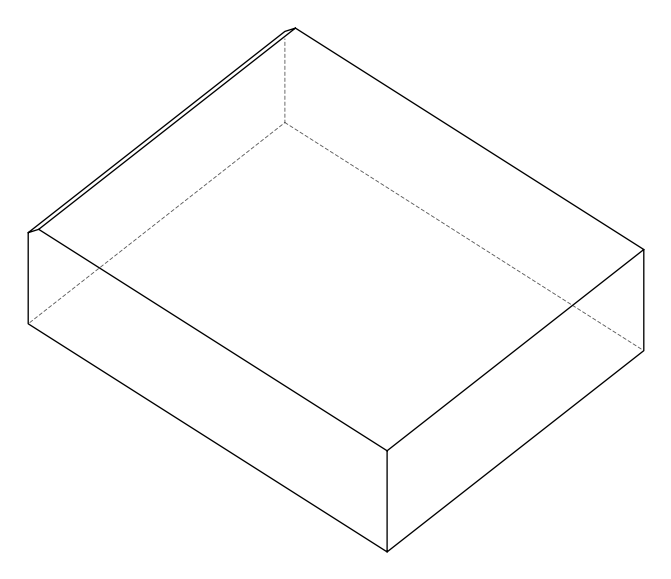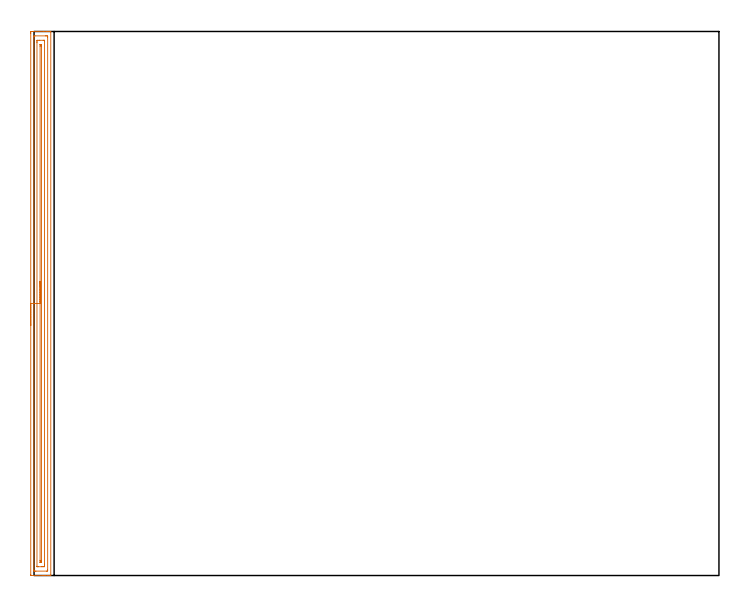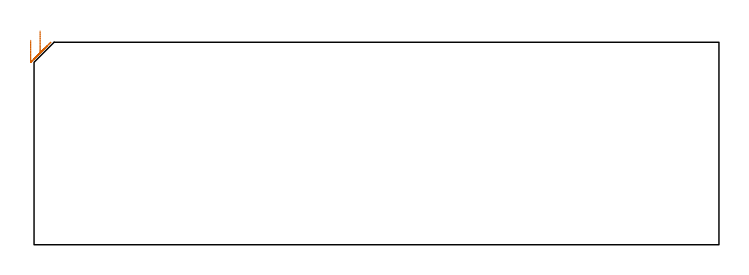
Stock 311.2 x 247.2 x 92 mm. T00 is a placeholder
(PLAN: 1 operations, 0 tool changes, 8.1 min)
(1 AREA_MILL | FG_CHAMFER_SURFACE | UGT0205_001 | 8.09 min | 10234 mm3)
(TOOL UGT0205_001 | Chamfer Mill 20 x 3 x 45 deg. | D20 FL50 Z2)
(OP 1 AREA_MILL)
G17 G21 G94 G90
T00 M6
G54
G17 G0 G90 X-1.5 Y113.6 S1061 M3
G43 Z102. H0
Z92.9
G94 G1 Y113.638 Z92.028 F250.
Y113.752 Z91.164
Y113.941 Z90.312
Y114.203 Z89.48
Y114.537 Z88.674
Y114.94 Z87.9
Y115.408 Z87.164
Y115.94 Z86.472
Y116.529 Z85.829
Y117.172 Z85.24
Y117.864 Z84.708
Y118.6 Z84.24
Y119.374 Z83.837
Y120.18 Z83.503
Y121.012 Z83.241
Y121.864 Z83.052
Y122.728 Z82.938
Y123.6 Z82.9
Y246.229
X-1.499 Y246.568 Z82.901
X-1.494 Y247.118 Z82.904
X-1.492 Y247.192 Z82.906
X-0.949 Y247.196 Z83.449
X-0.321 Y247.2 Z84.076
X4.383 Z88.778
X5.794 Z90.19
X6.16 Z90.555
X6.893 Z91.293
X7.145 Z91.545
X7.558 Y247.193 Z91.949
X7.597 Y247.19 Z91.988
X7.6 Y247.015 Z92.
Y0.184
X7.597 Y0.01 Z91.988
X7.558 Y0.007 Z91.949
X7.145 Y0. Z91.545
X6.893 Z91.292
X6.16 Z90.555
X4.905 Z89.302
X4.383 Z88.778
X3.755 Z88.151
X-1.21 Z83.188
X-1.492 Y0.01 Z82.906
X-1.499 Y0.292 Z82.899
Y0.302
X-1.5 Y123.6 Z82.9
X-0.086 Z84.314
X-0.085 Y244.78 Z84.315
Y244.805
X-0.06 Y245.19 Z84.34
X0.412 Y245.199 Z84.812
X5.271 Y245.2 Z89.671
X5.744 Y245.199 Z90.144
X6.16 Y245.19 Z90.56
X6.185 Y244.78 Z90.585
Y244.754
Y2.42
Y2.395
X6.16 Y2.01 Z90.56
X5.688 Y2.001 Z90.088
X0.829 Y2. Z85.229
X0.356 Y2.001 Z84.756
X-0.06 Y2.01 Z84.34
X-0.085 Y2.42 Z84.315
Y2.446
X-0.086 Y123.6 Z84.314
X1.328 Z85.728
X1.329 Y242.097 Z85.729
X1.33 Y242.487 Z85.73
X1.333 Y242.991 Z85.733
X1.336 Y243.177 Z85.736
X1.517 Y243.193 Z85.917
X1.717 Y243.196 Z86.117
X2.398 Y243.2 Z86.798
X2.606 Z87.006
X4.176 Z88.576
X4.383 Y243.199 Z88.783
X4.59 Y243.196 Z88.99
X4.728 Y243.19 Z89.128
X4.765 Y243.187 Z89.165
X4.767 Y243.168 Z89.167
X4.769 Y243.121 Z89.169
X4.771 Y242.991 Z89.171
Y5.103
X4.77 Y4.713 Z89.17
X4.767 Y4.209 Z89.167
X4.765 Y4.023 Z89.165
X4.583 Y4.007 Z88.983
X4.383 Y4.004 Z88.783
X3.702 Y4. Z88.102
X3.494 Z87.894
X1.924 Z86.324
X1.717 Y4.001 Z86.117
X1.51 Y4.004 Z85.91
X1.372 Y4.01 Z85.772
X1.335 Y4.013 Z85.735
X1.333 Y4.032 Z85.733
X1.331 Y4.079 Z85.731
X1.329 Y4.209 Z85.729
X1.328 Y123.6 Z85.728
X2.743 Z87.143
Y240.446
X2.746 Y241.061 Z87.146
X2.75 Y241.166 Z87.15
X2.752 Y241.191 Z87.152
X2.774 Y241.193 Z87.174
X2.829 Y241.196 Z87.229
X3.05 Y241.198 Z87.45
X3.271 Y241.196 Z87.671
X3.326 Y241.193 Z87.726
X3.348 Y241.191 Z87.748
X3.35 Y241.166 Z87.75
X3.353 Y241.065 Z87.753
X3.357 Y240.446 Z87.757
Y240.308
Y6.892
X3.356 Y6.273 Z87.756
X3.355 Y6.138 Z87.755
X3.35 Y6.034 Z87.75
X3.348 Y6.009 Z87.748
X3.326 Y6.007 Z87.726
X3.271 Y6.004 Z87.671
X3.05 Y6.002 Z87.45
X2.829 Y6.004 Z87.229
X2.774 Y6.007 Z87.174
X2.752 Y6.009 Z87.152
X2.75 Y6.034 Z87.15
X2.747 Y6.135 Z87.147
X2.743 Y6.754 Z87.143
Y6.892
Y123.6
Y124.472 Z87.181
Y125.336 Z87.295
Y126.188 Z87.483
Y127.02 Z87.746
Y127.826 Z88.08
Y128.6 Z88.482
Y129.336 Z88.951
Y130.028 Z89.482
Y130.671 Z90.072
Y131.26 Z90.715
Y131.792 Z91.407
Y132.26 Z92.143
Y132.663 Z92.917
Y132.997 Z93.722
Y133.259 Z94.554
Y133.448 Z95.406
Y133.562 Z96.271
Y133.6 Z97.143
G0 Z102.
M5
M2
